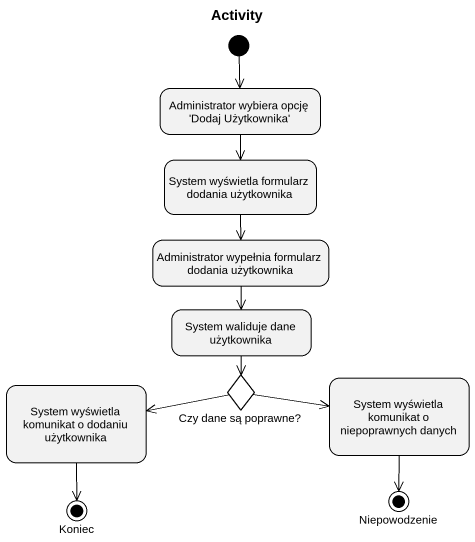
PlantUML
@startuml
title Activity
hide empty description
state "Administrator wybiera opcję 'Dodaj Użytkownika'" as Administrator_wybiera_opcję
state "System wyświetla formularz dodania użytkownika" as System_wyświetla_formularz
state "Administrator wypełnia formularz dodania użytkownika" as Administrator_wypełnia
state "System waliduje dane użytkownika" as System_waliduje_dane
state "System wyświetla komunikat o dodaniu użytkownika" as System_wyświetla_komunikat
state "Czy dane są poprawne?" as Czy_dane_są_poprawne <<choice>>
state "System wyświetla komunikat o niepoprawnych danych" as System_wyświetla_komunikat_2
state Koniec <<end>>
state Niepowodzenie <<end>>
[*] --> Administrator_wybiera_opcję
Administrator_wybiera_opcję --> System_wyświetla_formularz
System_wyświetla_formularz --> Administrator_wypełnia
Administrator_wypełnia --> System_waliduje_dane
System_waliduje_dane --> Czy_dane_są_poprawne
System_wyświetla_komunikat --> Koniec
Czy_dane_są_poprawne -left-> System_wyświetla_komunikat
Czy_dane_są_poprawne -right-> System_wyświetla_komunikat_2
System_wyświetla_komunikat_2 --> Niepowodzenie
@enduml
